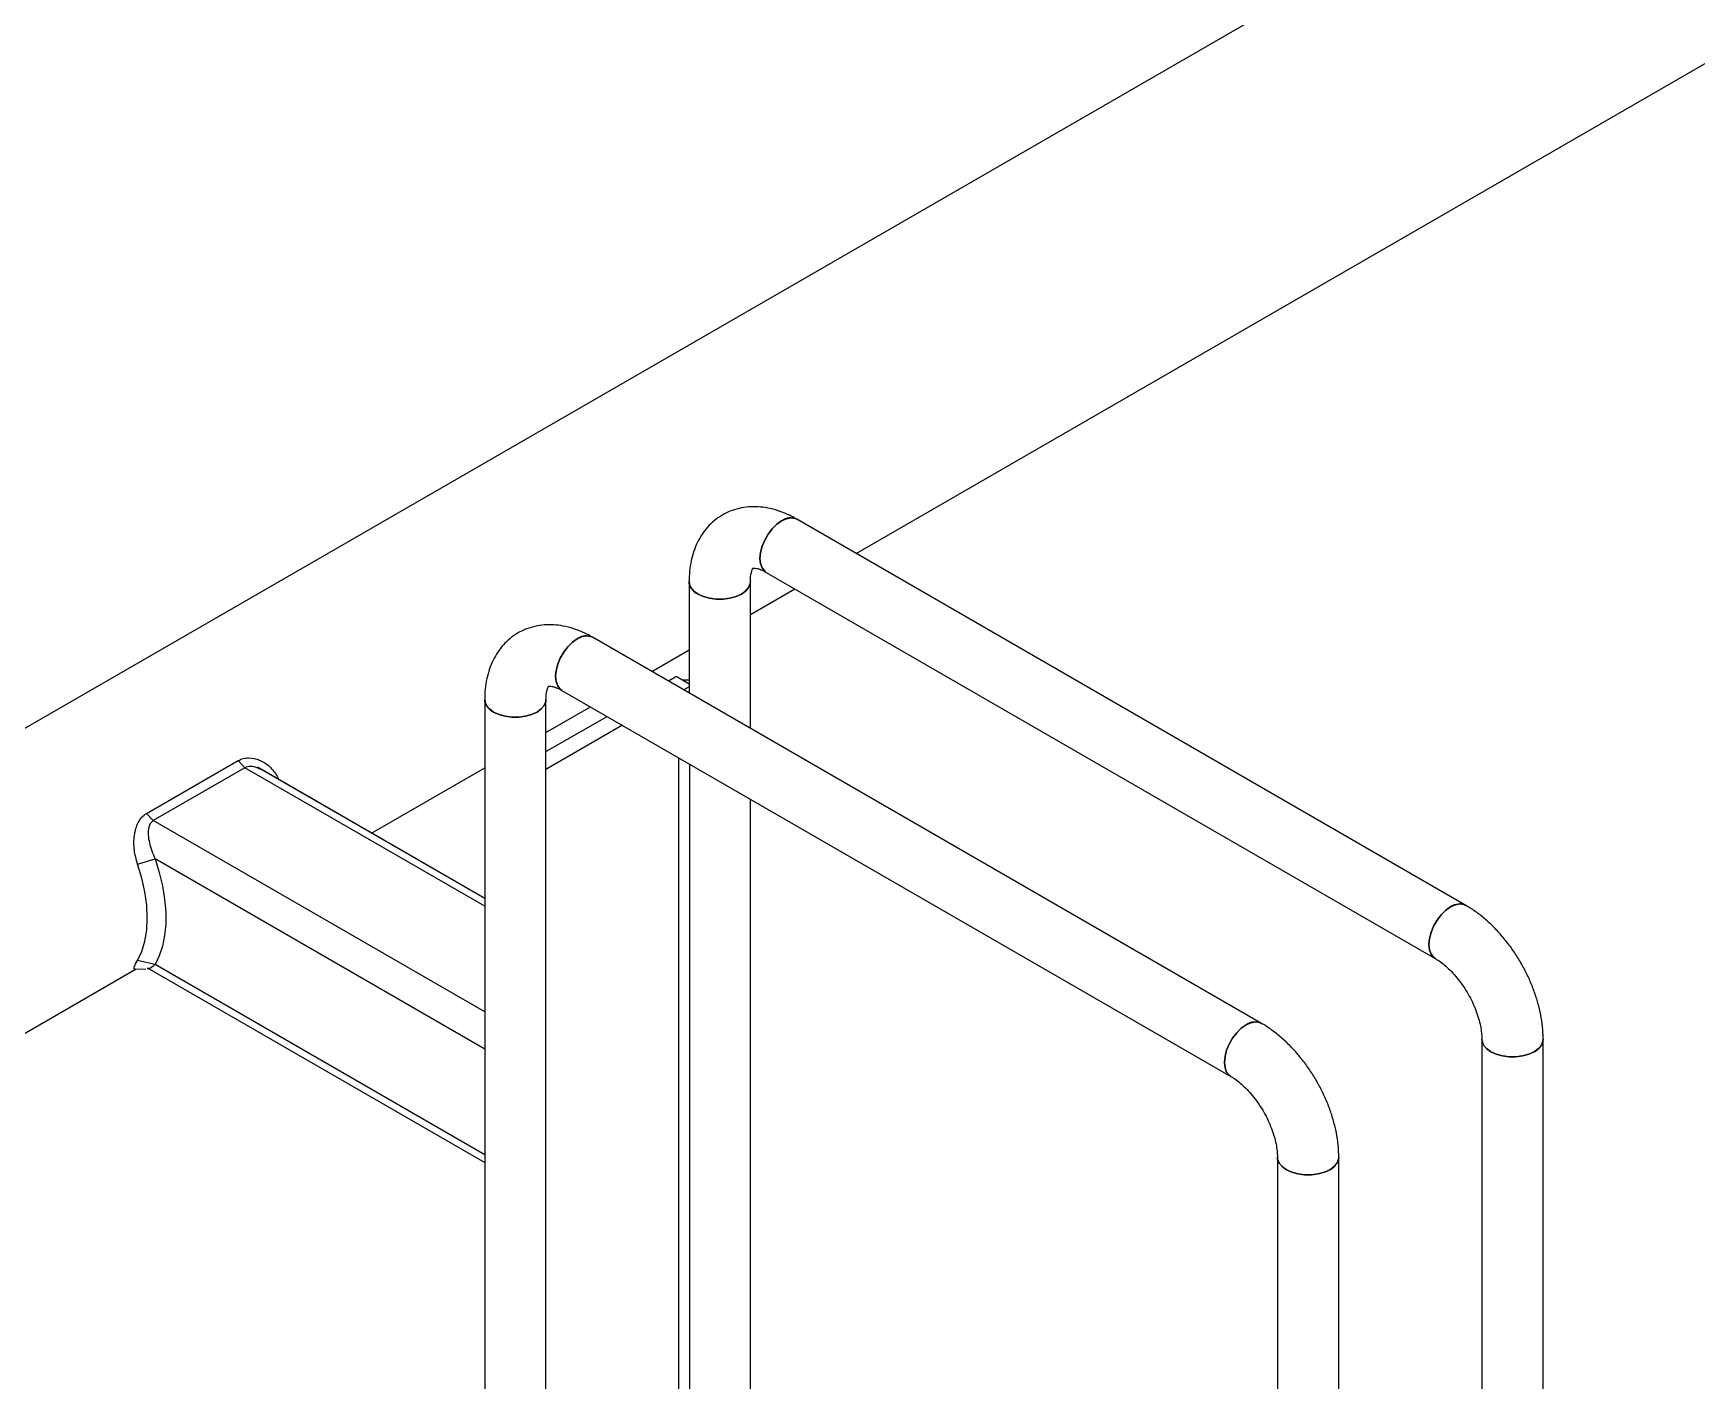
# Model space of a CAD drawing. Header units: millimetres. Extents: x 3092 to 9032, y 1195 to 5395.
# Drawn here: x 7726.6 to 7992.4, y 2994.3 to 3209.7 of the extents above; entities that cross this region are included whole.
import ezdxf

# ---------------------------------------------------------------- set-up
doc = ezdxf.new("R2010")
doc.units = ezdxf.units.MM

# ---------------------------------------------------------------- blocks, each defined once
blk = doc.blocks.new('izometria')
for p, q in [((3357.27, 611.32), (1739.41, -322.65)), ((2730.34, 179.77), (2933.66, 297.15)), ((2869.55, 99.41), (2716.82, 187.58)), ((2869.55, 99.41), (2716.82, 187.58)), ((2869.55, 99.41), (2716.82, 187.58)), ((2709.82, 175.45), (2862.56, 87.28)), ((2709.82, 175.45), (2862.56, 87.28)), ((2709.82, 175.45), (2862.56, 87.28)), ((2692.18, 173.35), (2692.18, 148.44)), ((2692.18, 173.35), (2692.18, 148.44)), ((2692.18, 173.35), (2692.18, 148.44)), ((2706.18, 139.84), (2706.18, 173.35)), ((2706.18, 139.84), (2706.18, 173.35)), ((2706.18, 139.84), (2706.18, 173.35)), ((2706.18, 165.83), (2716.34, 171.69)), ((2822.89, 72.46), (2670.15, 160.64)), ((2822.89, 72.46), (2670.15, 160.64)), ((2822.89, 72.46), (2670.15, 160.64)), ((2683.67, 152.83), (2692.18, 157.74)), ((2663.15, 148.51), (2815.89, 60.34)), ((2663.15, 148.51), (2815.89, 60.34)), ((2663.15, 148.51), (2815.89, 60.34)), ((2687.45, 150.65), (2688.92, 151.51)), ((2689.63, 151.51), (2692.18, 150.04)), ((2692.18, 150.87), (2690.81, 150.82)), ((2690.81, 150.82), (2692.18, 150.04)), ((2692.18, 149.3), (2690.98, 148.61)), ((2645.51, 146.41), (2645.51, -66.71)), ((2645.51, 146.41), (2645.51, -66.71)), ((2645.51, 146.41), (2645.51, -66.71)), ((2659.51, -66.71), (2659.51, 146.41)), ((2659.51, -66.71), (2659.51, 146.41)), ((2659.51, -66.71), (2659.51, 146.41)), ((2659.51, 138.88), (2669.67, 144.75)), ((2659.51, 134.52), (2673.44, 142.57)), ((2676.98, 140.53), (2659.51, 130.44)), ((2689.82, -15.37), (2689.82, 133.11)), ((2568.3, 120.4), (2589.23, 132.48)), ((2590.76, 130.85), (2569.83, 118.77)), ((2589.23, 132.48), (2590.76, 130.85)), ((2589.23, 132.48), (2590.76, 130.85)), ((2589.23, 132.48), (2590.76, 130.85)), ((2645.51, 99.24), (2590.76, 130.85)), ((2645.51, 101), (2593.65, 130.94)), ((2645.51, 101), (2593.65, 130.94)), ((2645.51, 101), (2593.73, 130.89)), ((2594.53, 130.39), (2593.73, 130.78)), ((2594.53, 130.39), (2593.73, 130.78)), ((2594.53, 130.39), (2593.73, 130.78)), ((2619.7, 115.9), (2645.51, 130.8)), ((2692.27, 131.7), (2692.27, -15.5)), ((2598.14, 128.95), (2598.51, 128.14)), ((2598.14, 128.95), (2598.51, 128.14)), ((2598.14, 128.95), (2598.51, 128.14)), ((2706.18, -39.77), (2706.18, 123.67)), ((2706.18, -39.77), (2706.18, 123.67)), ((2706.18, -39.77), (2706.18, 123.67)), ((2568.3, 120.4), (2569.83, 118.77)), ((2568.3, 120.4), (2569.83, 118.77)), ((2568.3, 120.4), (2569.83, 118.77)), ((2645.51, 75.08), (2569.83, 118.77)), ((2566.23, 108.81), (2570.25, 110.04)), ((2566.23, 108.81), (2570.25, 110.04)), ((2566.23, 108.81), (2570.25, 110.04)), ((2645.51, 66.59), (2570.25, 110.04)), ((2362.64, -32.49), (2565.96, 84.88)), ((2565.63, 84.87), (2568.11, 84.95)), ((2565.63, 84.87), (2568.11, 84.95)), ((2565.63, 84.87), (2568.11, 84.95)), ((2565.81, 86.07), (2566.23, 86.83)), ((2565.81, 86.07), (2566.23, 86.83)), ((2565.81, 86.07), (2566.23, 86.83)), ((2570.25, 85.87), (2566.23, 86.83)), ((2570.25, 85.87), (2566.23, 86.83)), ((2570.25, 85.87), (2566.23, 86.83)), ((2568.46, 84.96), (2568.81, 84.97)), ((2568.46, 84.96), (2568.81, 84.97)), ((2568.46, 84.96), (2568.81, 84.97)), ((2568.48, 85.13), (2568.66, 85.02)), ((2568.48, 85.13), (2568.66, 85.02)), ((2568.75, 84.97), (2645.51, 40.66)), ((2568.75, 84.97), (2645.51, 40.66)), ((2568.75, 84.97), (2645.51, 40.66)), ((2645.51, 42.42), (2570.25, 85.87)), ((2873.2, 68.85), (2873.2, -144.27)), ((2873.2, 68.85), (2873.2, -144.27)), ((2873.2, 68.85), (2873.2, -144.27)), ((2887.2, -144.27), (2887.2, 68.85)), ((2887.2, -144.27), (2887.2, 68.85)), ((2887.2, -144.27), (2887.2, 68.85)), ((2826.53, 41.91), (2826.53, -171.21)), ((2826.53, 41.91), (2826.53, -171.21)), ((2826.53, 41.91), (2826.53, -171.21)), ((2840.53, -171.21), (2840.53, 41.91)), ((2840.53, -171.21), (2840.53, 41.91)), ((2840.53, -171.21), (2840.53, 41.91))]:
    blk.add_line(p, q)
at = {"flags": 128}
for points in [[(2709.82, 175.45), (2709.45, 175.72), (2708.86, 176.46), (2708.49, 177.46), (2708.37, 178.66), (2708.49, 180), (2708.86, 181.42), (2709.45, 182.84), (2710.23, 184.2), (2711.17, 185.42), (2712.22, 186.45), (2713.32, 187.23), (2714.42, 187.72), (2715.47, 187.9), (2716.41, 187.77), (2716.82, 187.58)], [(2709.82, 175.45), (2709.45, 175.72), (2708.86, 176.46), (2708.49, 177.46), (2708.37, 178.66), (2708.49, 180), (2708.86, 181.42), (2709.45, 182.84), (2710.23, 184.2), (2711.17, 185.42), (2712.22, 186.45), (2713.32, 187.23), (2714.42, 187.72), (2715.47, 187.9), (2716.41, 187.77), (2716.82, 187.58)], [(2709.82, 175.45), (2709.45, 175.72), (2708.86, 176.46), (2708.49, 177.46), (2708.37, 178.66), (2708.49, 180), (2708.86, 181.42), (2709.45, 182.84), (2710.23, 184.2), (2711.17, 185.42), (2712.22, 186.45), (2713.32, 187.23), (2714.42, 187.72), (2715.47, 187.9), (2716.41, 187.77), (2716.82, 187.58)], [(2713.32, 187.23), (2712.22, 186.45), (2711.17, 185.42), (2710.23, 184.2), (2709.45, 182.84), (2708.86, 181.42), (2708.49, 180), (2708.37, 178.66), (2708.49, 177.46), (2708.86, 176.46), (2709.45, 175.72), (2709.82, 175.45)], [(2713.32, 187.23), (2712.22, 186.45), (2711.17, 185.42), (2710.23, 184.2), (2709.45, 182.84), (2708.86, 181.42), (2708.49, 180), (2708.37, 178.66), (2708.49, 177.46), (2708.86, 176.46), (2709.45, 175.72), (2709.82, 175.45)], [(2713.32, 187.23), (2712.22, 186.45), (2711.17, 185.42), (2710.23, 184.2), (2709.45, 182.84), (2708.86, 181.42), (2708.49, 180), (2708.37, 178.66), (2708.49, 177.46), (2708.86, 176.46), (2709.45, 175.72), (2709.82, 175.45)], [(2706.18, 173.35), (2706.13, 172.9), (2705.78, 172.01), (2705.1, 171.2), (2704.13, 170.49), (2702.9, 169.93), (2701.49, 169.53), (2699.96, 169.33), (2698.39, 169.33), (2696.87, 169.53), (2695.45, 169.93), (2694.23, 170.49), (2693.25, 171.2), (2692.57, 172.01), (2692.22, 172.9), (2692.18, 173.35)], [(2706.18, 173.35), (2706.13, 172.9), (2705.78, 172.01), (2705.1, 171.2), (2704.13, 170.49), (2702.9, 169.93), (2701.49, 169.53), (2699.96, 169.33), (2698.39, 169.33), (2696.87, 169.53), (2695.45, 169.93), (2694.23, 170.49), (2693.25, 171.2), (2692.57, 172.01), (2692.22, 172.9), (2692.18, 173.35)], [(2706.18, 173.35), (2706.13, 172.9), (2705.78, 172.01), (2705.1, 171.2), (2704.13, 170.49), (2702.9, 169.93), (2701.49, 169.53), (2699.96, 169.33), (2698.39, 169.33), (2696.87, 169.53), (2695.45, 169.93), (2694.23, 170.49), (2693.25, 171.2), (2692.57, 172.01), (2692.22, 172.9), (2692.18, 173.35)], [(2694.23, 170.49), (2693.25, 171.2), (2692.57, 172.01), (2692.22, 172.9), (2692.18, 173.35), (2692.22, 172.9), (2692.57, 172.01), (2693.25, 171.2), (2694.23, 170.49), (2695.45, 169.93), (2696.87, 169.53), (2698.39, 169.33), (2699.96, 169.33), (2701.49, 169.53), (2702.9, 169.93), (2704.13, 170.49), (2705.1, 171.2), (2705.78, 172.01), (2706.13, 172.9), (2706.18, 173.35)], [(2694.23, 170.49), (2695.45, 169.93), (2696.87, 169.53), (2698.39, 169.33), (2699.96, 169.33), (2701.49, 169.53), (2702.9, 169.93), (2704.13, 170.49), (2705.1, 171.2), (2705.78, 172.01), (2706.13, 172.9), (2706.18, 173.35)], [(2694.23, 170.49), (2695.45, 169.93), (2696.87, 169.53), (2698.39, 169.33), (2699.96, 169.33), (2701.49, 169.53), (2702.9, 169.93), (2704.13, 170.49), (2705.1, 171.2), (2705.78, 172.01), (2706.13, 172.9), (2706.18, 173.35)], [(2663.15, 148.51), (2662.78, 148.78), (2662.19, 149.52), (2661.83, 150.52), (2661.7, 151.72), (2661.83, 153.06), (2662.19, 154.48), (2662.78, 155.9), (2663.56, 157.26), (2664.5, 158.48), (2665.55, 159.51), (2666.65, 160.29), (2667.75, 160.78), (2668.8, 160.96), (2669.74, 160.82), (2670.15, 160.64)], [(2663.15, 148.51), (2662.78, 148.78), (2662.19, 149.52), (2661.83, 150.52), (2661.7, 151.72), (2661.83, 153.06), (2662.19, 154.48), (2662.78, 155.9), (2663.56, 157.26), (2664.5, 158.48), (2665.55, 159.51), (2666.65, 160.29), (2667.75, 160.78), (2668.8, 160.96), (2669.74, 160.82), (2670.15, 160.64)], [(2663.15, 148.51), (2662.78, 148.78), (2662.19, 149.52), (2661.83, 150.52), (2661.7, 151.72), (2661.83, 153.06), (2662.19, 154.48), (2662.78, 155.9), (2663.56, 157.26), (2664.5, 158.48), (2665.55, 159.51), (2666.65, 160.29), (2667.75, 160.78), (2668.8, 160.96), (2669.74, 160.82), (2670.15, 160.64)], [(2666.65, 160.29), (2667.75, 160.78), (2668.8, 160.96), (2669.74, 160.82), (2670.15, 160.64), (2669.74, 160.82), (2668.8, 160.96), (2667.75, 160.78), (2666.65, 160.29), (2665.55, 159.51), (2664.5, 158.48), (2663.56, 157.26), (2662.78, 155.9), (2662.19, 154.48), (2661.83, 153.06), (2661.7, 151.72), (2661.83, 150.52), (2662.19, 149.52), (2662.78, 148.78), (2663.15, 148.51)], [(2666.65, 160.29), (2665.55, 159.51), (2664.5, 158.48), (2663.56, 157.26), (2662.78, 155.9), (2662.19, 154.48), (2661.83, 153.06), (2661.7, 151.72), (2661.83, 150.52), (2662.19, 149.52), (2662.78, 148.78), (2663.15, 148.51)], [(2666.65, 160.29), (2665.55, 159.51), (2664.5, 158.48), (2663.56, 157.26), (2662.78, 155.9), (2662.19, 154.48), (2661.83, 153.06), (2661.7, 151.72), (2661.83, 150.52), (2662.19, 149.52), (2662.78, 148.78), (2663.15, 148.51)], [(2659.51, 146.41), (2659.46, 145.95), (2659.12, 145.07), (2658.44, 144.26), (2657.46, 143.55), (2656.23, 142.99), (2654.82, 142.59), (2653.29, 142.39), (2651.73, 142.39), (2650.2, 142.59), (2648.78, 142.99), (2647.56, 143.55), (2646.58, 144.26), (2645.9, 145.07), (2645.55, 145.95), (2645.51, 146.41)], [(2659.51, 146.41), (2659.46, 145.95), (2659.12, 145.07), (2658.44, 144.26), (2657.46, 143.55), (2656.23, 142.99), (2654.82, 142.59), (2653.29, 142.39), (2651.73, 142.39), (2650.2, 142.59), (2648.78, 142.99), (2647.56, 143.55), (2646.58, 144.26), (2645.9, 145.07), (2645.55, 145.95), (2645.51, 146.41)], [(2659.51, 146.41), (2659.46, 145.95), (2659.12, 145.07), (2658.44, 144.26), (2657.46, 143.55), (2656.23, 142.99), (2654.82, 142.59), (2653.29, 142.39), (2651.73, 142.39), (2650.2, 142.59), (2648.78, 142.99), (2647.56, 143.55), (2646.58, 144.26), (2645.9, 145.07), (2645.55, 145.95), (2645.51, 146.41)], [(2647.56, 143.55), (2646.58, 144.26), (2645.9, 145.07), (2645.55, 145.95), (2645.51, 146.41), (2645.55, 145.95), (2645.9, 145.07), (2646.58, 144.26), (2647.56, 143.55), (2648.78, 142.99), (2650.2, 142.59), (2651.73, 142.39), (2653.29, 142.39), (2654.82, 142.59), (2656.23, 142.99), (2657.46, 143.55), (2658.44, 144.26), (2659.12, 145.07), (2659.46, 145.95), (2659.51, 146.41)], [(2647.56, 143.55), (2648.78, 142.99), (2650.2, 142.59), (2651.73, 142.39), (2653.29, 142.39), (2654.82, 142.59), (2656.23, 142.99), (2657.46, 143.55), (2658.44, 144.26), (2659.12, 145.07), (2659.46, 145.95), (2659.51, 146.41)], [(2647.56, 143.55), (2648.78, 142.99), (2650.2, 142.59), (2651.73, 142.39), (2653.29, 142.39), (2654.82, 142.59), (2656.23, 142.99), (2657.46, 143.55), (2658.44, 144.26), (2659.12, 145.07), (2659.46, 145.95), (2659.51, 146.41)], [(2566.23, 86.83), (2567.2, 88.89), (2567.9, 91.21), (2568.33, 93.77), (2568.47, 96.53), (2568.33, 99.45), (2567.9, 102.5), (2567.2, 105.64), (2566.23, 108.81)], [(2566.23, 86.83), (2567.2, 88.89), (2567.9, 91.21), (2568.33, 93.77), (2568.47, 96.53), (2568.33, 99.45), (2567.9, 102.5), (2567.2, 105.64), (2566.23, 108.81)], [(2566.23, 86.83), (2567.2, 88.89), (2567.9, 91.21), (2568.33, 93.77), (2568.47, 96.53), (2568.33, 99.45), (2567.9, 102.5), (2567.2, 105.64), (2566.23, 108.81)], [(2570.25, 110.04), (2571.21, 106.93), (2571.94, 103.86), (2572.43, 100.85), (2572.68, 97.94), (2572.68, 95.15), (2572.43, 92.53), (2571.94, 90.09), (2571.21, 87.86), (2570.25, 85.87)], [(2570.25, 110.04), (2571.21, 106.93), (2571.94, 103.86), (2572.43, 100.85), (2572.68, 97.94), (2572.68, 95.15), (2572.43, 92.53), (2571.94, 90.09), (2571.21, 87.86), (2570.25, 85.87)], [(2570.25, 110.04), (2571.21, 106.93), (2571.94, 103.86), (2572.43, 100.85), (2572.68, 97.94), (2572.68, 95.15), (2572.43, 92.53), (2571.94, 90.09), (2571.21, 87.86), (2570.25, 85.87)], [(2862.55, 87.28), (2862.19, 87.55), (2861.6, 88.29), (2861.23, 89.29), (2861.11, 90.49), (2861.23, 91.83), (2861.6, 93.25), (2862.19, 94.67), (2862.97, 96.03), (2863.91, 97.25), (2864.95, 98.28), (2866.06, 99.06), (2867.16, 99.55), (2868.2, 99.73), (2869.14, 99.59), (2869.56, 99.4)], [(2862.55, 87.28), (2862.19, 87.55), (2861.6, 88.29), (2861.23, 89.29), (2861.11, 90.49), (2861.23, 91.83), (2861.6, 93.25), (2862.19, 94.67), (2862.97, 96.03), (2863.91, 97.25), (2864.95, 98.28), (2866.06, 99.06), (2867.16, 99.55), (2868.2, 99.73), (2869.14, 99.59), (2869.56, 99.4)], [(2862.55, 87.28), (2862.19, 87.55), (2861.6, 88.29), (2861.23, 89.29), (2861.11, 90.49), (2861.23, 91.83), (2861.6, 93.25), (2862.19, 94.67), (2862.97, 96.03), (2863.91, 97.25), (2864.95, 98.28), (2866.06, 99.06), (2867.16, 99.55), (2868.2, 99.73), (2869.14, 99.59), (2869.56, 99.4)], [(2866.06, 99.06), (2867.16, 99.55), (2868.2, 99.73), (2869.14, 99.59), (2869.55, 99.41), (2869.14, 99.59), (2868.2, 99.73), (2867.16, 99.55), (2866.06, 99.06), (2864.95, 98.28), (2863.91, 97.25), (2862.97, 96.03), (2862.19, 94.67), (2861.6, 93.25), (2861.23, 91.83), (2861.11, 90.49), (2861.23, 89.29), (2861.6, 88.29), (2862.19, 87.55), (2862.56, 87.28)], [(2866.06, 99.06), (2864.95, 98.28), (2863.91, 97.25), (2862.97, 96.03), (2862.19, 94.67), (2861.6, 93.25), (2861.23, 91.83), (2861.11, 90.49), (2861.23, 89.29), (2861.6, 88.29), (2862.19, 87.55), (2862.56, 87.28)], [(2866.06, 99.06), (2864.95, 98.28), (2863.91, 97.25), (2862.97, 96.03), (2862.19, 94.67), (2861.6, 93.25), (2861.23, 91.83), (2861.11, 90.49), (2861.23, 89.29), (2861.6, 88.29), (2862.19, 87.55), (2862.56, 87.28)], [(2815.89, 60.34), (2815.52, 60.6), (2814.93, 61.35), (2814.56, 62.34), (2814.44, 63.54), (2814.56, 64.89), (2814.93, 66.31), (2815.52, 67.73), (2816.3, 69.09), (2817.24, 70.31), (2818.28, 71.34), (2819.39, 72.12), (2820.49, 72.61), (2821.53, 72.79), (2822.47, 72.65), (2822.89, 72.46)], [(2815.89, 60.34), (2815.52, 60.6), (2814.93, 61.35), (2814.56, 62.34), (2814.44, 63.54), (2814.56, 64.89), (2814.93, 66.31), (2815.52, 67.73), (2816.3, 69.09), (2817.24, 70.31), (2818.28, 71.34), (2819.39, 72.12), (2820.49, 72.61), (2821.53, 72.79), (2822.47, 72.65), (2822.89, 72.46)], [(2815.89, 60.34), (2815.52, 60.6), (2814.93, 61.35), (2814.56, 62.34), (2814.44, 63.54), (2814.56, 64.89), (2814.93, 66.31), (2815.52, 67.73), (2816.3, 69.09), (2817.24, 70.31), (2818.28, 71.34), (2819.39, 72.12), (2820.49, 72.61), (2821.53, 72.79), (2822.47, 72.65), (2822.89, 72.46)], [(2819.39, 72.12), (2820.49, 72.61), (2821.53, 72.79), (2822.47, 72.65), (2822.89, 72.46), (2822.47, 72.65), (2821.53, 72.79), (2820.49, 72.61), (2819.39, 72.12), (2818.28, 71.34), (2817.24, 70.31), (2816.3, 69.09), (2815.52, 67.73), (2814.93, 66.31), (2814.56, 64.89), (2814.44, 63.54), (2814.56, 62.34), (2814.93, 61.35), (2815.52, 60.6), (2815.89, 60.34)], [(2819.39, 72.12), (2818.28, 71.34), (2817.24, 70.31), (2816.3, 69.09), (2815.52, 67.73), (2814.93, 66.31), (2814.56, 64.89), (2814.44, 63.54), (2814.56, 62.34), (2814.93, 61.35), (2815.52, 60.6), (2815.89, 60.34)], [(2819.39, 72.12), (2818.28, 71.34), (2817.24, 70.31), (2816.3, 69.09), (2815.52, 67.73), (2814.93, 66.31), (2814.56, 64.89), (2814.44, 63.54), (2814.56, 62.34), (2814.93, 61.35), (2815.52, 60.6), (2815.89, 60.34)], [(2873.2, 68.85), (2873.24, 68.4), (2873.59, 67.51), (2874.27, 66.7), (2875.25, 65.99), (2876.47, 65.43), (2877.89, 65.03), (2879.41, 64.83), (2880.98, 64.83), (2882.51, 65.03), (2883.92, 65.43), (2885.15, 65.99), (2886.12, 66.7), (2886.8, 67.51), (2887.15, 68.4), (2887.2, 68.85)], [(2873.2, 68.85), (2873.24, 68.4), (2873.59, 67.51), (2874.27, 66.7), (2875.25, 65.99), (2876.47, 65.43), (2877.89, 65.03), (2879.41, 64.83), (2880.98, 64.83), (2882.51, 65.03), (2883.92, 65.43), (2885.15, 65.99), (2886.12, 66.7), (2886.8, 67.51), (2887.15, 68.4), (2887.2, 68.85)], [(2873.2, 68.85), (2873.24, 68.4), (2873.59, 67.51), (2874.27, 66.7), (2875.25, 65.99), (2876.47, 65.43), (2877.89, 65.03), (2879.41, 64.83), (2880.98, 64.83), (2882.51, 65.03), (2883.92, 65.43), (2885.15, 65.99), (2886.12, 66.7), (2886.8, 67.51), (2887.15, 68.4), (2887.2, 68.85)], [(2885.15, 65.99), (2886.12, 66.7), (2886.8, 67.51), (2887.15, 68.4), (2887.2, 68.85), (2887.15, 68.4), (2886.8, 67.51), (2886.12, 66.7), (2885.15, 65.99), (2883.92, 65.43), (2882.51, 65.03), (2880.98, 64.83), (2879.41, 64.83), (2877.89, 65.03), (2876.47, 65.43), (2875.25, 65.99), (2874.27, 66.7), (2873.59, 67.51), (2873.24, 68.4), (2873.2, 68.83)], [(2885.15, 65.99), (2883.92, 65.43), (2882.51, 65.03), (2880.98, 64.83), (2879.41, 64.83), (2877.89, 65.03), (2876.47, 65.43), (2875.25, 65.99), (2874.27, 66.7), (2873.59, 67.51), (2873.24, 68.4), (2873.2, 68.83)], [(2885.15, 65.99), (2883.92, 65.43), (2882.51, 65.03), (2880.98, 64.83), (2879.41, 64.83), (2877.89, 65.03), (2876.47, 65.43), (2875.25, 65.99), (2874.27, 66.7), (2873.59, 67.51), (2873.24, 68.4), (2873.2, 68.83)], [(2826.53, 41.91), (2826.57, 41.45), (2826.92, 40.57), (2827.6, 39.76), (2828.58, 39.05), (2829.8, 38.48), (2831.22, 38.09), (2832.74, 37.89), (2834.31, 37.89), (2835.84, 38.09), (2837.25, 38.48), (2838.48, 39.05), (2839.46, 39.76), (2840.14, 40.57), (2840.48, 41.45), (2840.53, 41.91)], [(2826.53, 41.91), (2826.57, 41.45), (2826.92, 40.57), (2827.6, 39.76), (2828.58, 39.05), (2829.8, 38.48), (2831.22, 38.09), (2832.74, 37.89), (2834.31, 37.89), (2835.84, 38.09), (2837.25, 38.48), (2838.48, 39.05), (2839.46, 39.76), (2840.14, 40.57), (2840.48, 41.45), (2840.53, 41.91)], [(2826.53, 41.91), (2826.57, 41.45), (2826.92, 40.57), (2827.6, 39.76), (2828.58, 39.05), (2829.8, 38.48), (2831.22, 38.09), (2832.74, 37.89), (2834.31, 37.89), (2835.84, 38.09), (2837.25, 38.48), (2838.48, 39.05), (2839.46, 39.76), (2840.14, 40.57), (2840.48, 41.45), (2840.53, 41.91)], [(2838.48, 39.05), (2839.46, 39.76), (2840.14, 40.57), (2840.48, 41.45), (2840.53, 41.9), (2840.48, 41.45), (2840.14, 40.57), (2839.46, 39.76), (2838.48, 39.05), (2837.25, 38.48), (2835.84, 38.09), (2834.31, 37.89), (2832.74, 37.89), (2831.22, 38.09), (2829.8, 38.48), (2828.58, 39.05), (2827.6, 39.76), (2826.92, 40.57), (2826.57, 41.45), (2826.53, 41.89)], [(2838.48, 39.05), (2837.25, 38.48), (2835.84, 38.09), (2834.31, 37.89), (2832.74, 37.89), (2831.22, 38.09), (2829.8, 38.48), (2828.58, 39.05), (2827.6, 39.76), (2826.92, 40.57), (2826.57, 41.45), (2826.53, 41.89)], [(2838.48, 39.05), (2837.25, 38.48), (2835.84, 38.09), (2834.31, 37.89), (2832.74, 37.89), (2831.22, 38.09), (2829.8, 38.48), (2828.58, 39.05), (2827.6, 39.76), (2826.92, 40.57), (2826.57, 41.45), (2826.53, 41.89)]]:
    blk.add_lwpolyline(points, dxfattribs=at)
for centre, radius, start, end in [((2715.36, 184.46), 3.44, 64.9651, 126.3876), ((2695.61, 173.64), 3.44, 184.9196, 246.4005), ((2668.69, 157.52), 3.44, 64.965, 126.3877), ((2689.28, 150.82), 0.769, 62.61, 117.3903), ((2694.56, 148.45), 2.38, 180.0552, 195.5757), ((2648.94, 146.7), 3.44, 184.9197, 246.4005), ((2868.1, 96.29), 3.44, 64.9179, 126.3923), ((2821.43, 69.35), 3.44, 64.9178, 126.3923), ((2883.77, 69.14), 3.44, 293.6023, 355.0427), ((2837.1, 42.2), 3.44, 293.6022, 355.0428)]:
    blk.add_arc(centre, radius, start, end)
for points, knots in [([(2716.82, 187.58), (2716.39, 187.82), (2715.18, 188.49), (2713.13, 189.36), (2710.78, 190.06), (2708.52, 190.42), (2706.33, 190.48), (2704.15, 190.23), (2702.02, 189.65), (2700.07, 188.77), (2698.31, 187.62), (2696.76, 186.24), (2695.43, 184.64), (2694.31, 182.84), (2693.41, 180.86), (2692.75, 178.7), (2692.32, 176.37), (2692.19, 174.56), (2692.18, 173.54), (2692.18, 173.35)], [0, 0, 0, 0, 0.039273, 0.110457, 0.181372, 0.243288, 0.303228, 0.368011, 0.430587, 0.491301, 0.550831, 0.609825, 0.668886, 0.728744, 0.790053, 0.853304, 0.918696, 0.985049, 1, 1, 1, 1]), ([(2716.82, 187.58), (2716.39, 187.82), (2715.18, 188.49), (2713.13, 189.36), (2710.78, 190.06), (2708.52, 190.42), (2706.33, 190.48), (2704.15, 190.23), (2702.02, 189.65), (2700.07, 188.77), (2698.31, 187.62), (2696.76, 186.24), (2695.43, 184.64), (2694.31, 182.84), (2693.41, 180.86), (2692.75, 178.7), (2692.32, 176.37), (2692.19, 174.56), (2692.18, 173.54), (2692.18, 173.35)], [0, 0, 0, 0, 0.039273, 0.110457, 0.181372, 0.243288, 0.303228, 0.368011, 0.430587, 0.491301, 0.550831, 0.609825, 0.668886, 0.728744, 0.790053, 0.853304, 0.918696, 0.985049, 1, 1, 1, 1]), ([(2716.82, 187.58), (2716.39, 187.82), (2715.18, 188.49), (2713.13, 189.36), (2710.78, 190.06), (2708.52, 190.42), (2706.33, 190.48), (2704.15, 190.23), (2702.02, 189.65), (2700.07, 188.77), (2698.31, 187.62), (2696.76, 186.24), (2695.43, 184.64), (2694.31, 182.84), (2693.41, 180.86), (2692.75, 178.7), (2692.32, 176.37), (2692.19, 174.56), (2692.18, 173.54), (2692.18, 173.35)], [0, 0, 0, 0, 0.039273, 0.110457, 0.181372, 0.243288, 0.303228, 0.368011, 0.430587, 0.491301, 0.550831, 0.609825, 0.668886, 0.728744, 0.790053, 0.853304, 0.918696, 0.985049, 1, 1, 1, 1]), ([(2706.18, 173.35), (2706.18, 173.57), (2706.19, 174.2), (2706.31, 175.06), (2706.51, 175.82), (2706.71, 176.28), (2706.85, 176.46), (2706.85, 176.46), (2706.85, 176.46)], [0, 0, 0, 0, 0.099447, 0.285746, 0.47143, 0.65914, 0.854599, 1, 1, 1, 1]), ([(2706.18, 173.35), (2706.18, 173.57), (2706.19, 174.2), (2706.31, 175.06), (2706.51, 175.82), (2706.71, 176.28), (2706.85, 176.46), (2706.85, 176.46), (2706.85, 176.46)], [0, 0, 0, 0, 0.099447, 0.285746, 0.47143, 0.65914, 0.854599, 1, 1, 1, 1]), ([(2706.18, 173.35), (2706.18, 173.57), (2706.19, 174.2), (2706.31, 175.06), (2706.51, 175.82), (2706.71, 176.28), (2706.85, 176.46), (2706.85, 176.46), (2706.85, 176.46)], [0, 0, 0, 0, 0.099447, 0.285746, 0.47143, 0.65914, 0.854599, 1, 1, 1, 1]), ([(2706.8, 176.43), (2706.8, 176.43), (2706.79, 176.43), (2707.04, 176.45), (2707.55, 176.4), (2708.31, 176.19), (2709.11, 175.85), (2709.65, 175.55), (2709.82, 175.45)], [0, 0, 0, 0, 0.159467, 0.353528, 0.534505, 0.724428, 0.910354, 1, 1, 1, 1]), ([(2706.8, 176.43), (2706.8, 176.43), (2706.79, 176.43), (2707.04, 176.45), (2707.55, 176.4), (2708.31, 176.19), (2709.11, 175.85), (2709.65, 175.55), (2709.82, 175.45)], [0, 0, 0, 0, 0.159467, 0.353528, 0.534505, 0.724428, 0.910354, 1, 1, 1, 1]), ([(2706.8, 176.43), (2706.8, 176.43), (2706.79, 176.43), (2707.04, 176.45), (2707.55, 176.4), (2708.31, 176.19), (2709.11, 175.85), (2709.65, 175.55), (2709.82, 175.45)], [0, 0, 0, 0, 0.159467, 0.353528, 0.534505, 0.724428, 0.910354, 1, 1, 1, 1]), ([(2670.15, 160.64), (2669.72, 160.87), (2668.51, 161.55), (2666.46, 162.42), (2664.11, 163.12), (2661.85, 163.47), (2659.66, 163.54), (2657.48, 163.29), (2655.35, 162.71), (2653.4, 161.83), (2651.64, 160.68), (2650.09, 159.3), (2648.76, 157.7), (2647.64, 155.9), (2646.74, 153.92), (2646.08, 151.76), (2645.65, 149.43), (2645.52, 147.62), (2645.51, 146.59), (2645.51, 146.41)], [0, 0, 0, 0, 0.0392732, 0.1104568, 0.1813723, 0.2432878, 0.3032276, 0.3680107, 0.4305866, 0.4913009, 0.5508305, 0.6098247, 0.668886, 0.7287436, 0.7900526, 0.8533038, 0.9186958, 0.9850487, 1, 1, 1, 1]), ([(2670.15, 160.64), (2669.72, 160.87), (2668.51, 161.55), (2666.46, 162.42), (2664.11, 163.12), (2661.85, 163.47), (2659.66, 163.54), (2657.48, 163.29), (2655.35, 162.71), (2653.4, 161.83), (2651.64, 160.68), (2650.09, 159.3), (2648.76, 157.7), (2647.64, 155.9), (2646.74, 153.92), (2646.08, 151.76), (2645.65, 149.43), (2645.52, 147.62), (2645.51, 146.59), (2645.51, 146.41)], [0, 0, 0, 0, 0.0392732, 0.1104568, 0.1813723, 0.2432878, 0.3032276, 0.3680107, 0.4305866, 0.4913009, 0.5508305, 0.6098247, 0.668886, 0.7287436, 0.7900526, 0.8533038, 0.9186958, 0.9850487, 1, 1, 1, 1]), ([(2670.15, 160.64), (2669.72, 160.87), (2668.51, 161.55), (2666.46, 162.42), (2664.11, 163.12), (2661.85, 163.47), (2659.66, 163.54), (2657.48, 163.29), (2655.35, 162.71), (2653.4, 161.83), (2651.64, 160.68), (2650.09, 159.3), (2648.76, 157.7), (2647.64, 155.9), (2646.74, 153.92), (2646.08, 151.76), (2645.65, 149.43), (2645.52, 147.62), (2645.51, 146.59), (2645.51, 146.41)], [0, 0, 0, 0, 0.0392732, 0.1104568, 0.1813723, 0.2432878, 0.3032276, 0.3680107, 0.4305866, 0.4913009, 0.5508305, 0.6098247, 0.668886, 0.7287436, 0.7900526, 0.8533038, 0.9186958, 0.9850487, 1, 1, 1, 1]), ([(2659.51, 146.41), (2659.51, 146.63), (2659.52, 147.26), (2659.64, 148.12), (2659.84, 148.88), (2660.04, 149.33), (2660.18, 149.52), (2660.18, 149.52), (2660.18, 149.52)], [0, 0, 0, 0, 0.099447, 0.285746, 0.47143, 0.65914, 0.854599, 1, 1, 1, 1]), ([(2659.51, 146.41), (2659.51, 146.63), (2659.52, 147.26), (2659.64, 148.12), (2659.84, 148.88), (2660.04, 149.33), (2660.18, 149.52), (2660.18, 149.52), (2660.18, 149.52)], [0, 0, 0, 0, 0.099447, 0.285746, 0.47143, 0.65914, 0.854599, 1, 1, 1, 1]), ([(2659.51, 146.41), (2659.51, 146.63), (2659.52, 147.26), (2659.64, 148.12), (2659.84, 148.88), (2660.04, 149.33), (2660.18, 149.52), (2660.18, 149.52), (2660.18, 149.52)], [0, 0, 0, 0, 0.099447, 0.285746, 0.47143, 0.65914, 0.854599, 1, 1, 1, 1]), ([(2660.13, 149.49), (2660.13, 149.49), (2660.13, 149.49), (2660.37, 149.51), (2660.88, 149.45), (2661.64, 149.24), (2662.44, 148.9), (2662.98, 148.61), (2663.15, 148.51)], [0, 0, 0, 0, 0.159467, 0.353528, 0.534505, 0.724428, 0.910354, 1, 1, 1, 1]), ([(2660.13, 149.49), (2660.13, 149.49), (2660.13, 149.49), (2660.37, 149.51), (2660.88, 149.45), (2661.64, 149.24), (2662.44, 148.9), (2662.98, 148.61), (2663.15, 148.51)], [0, 0, 0, 0, 0.159467, 0.353528, 0.534505, 0.724428, 0.910354, 1, 1, 1, 1]), ([(2660.13, 149.49), (2660.13, 149.49), (2660.13, 149.49), (2660.37, 149.51), (2660.88, 149.45), (2661.64, 149.24), (2662.44, 148.9), (2662.98, 148.61), (2663.15, 148.51)], [0, 0, 0, 0, 0.159467, 0.353528, 0.534505, 0.724428, 0.910354, 1, 1, 1, 1]), ([(2589.23, 132.48), (2589.6, 132.65), (2590.34, 133), (2592.01, 133.17), (2594.15, 132.7), (2596.51, 131.25), (2597.59, 129.72), (2598.14, 128.95)], [0, 0, 0, 0, 0.123814, 0.250512, 0.500014, 0.749628, 1, 1, 1, 1]), ([(2589.23, 132.48), (2589.6, 132.65), (2590.34, 133), (2592.01, 133.17), (2594.15, 132.7), (2596.51, 131.25), (2597.59, 129.72), (2598.14, 128.95)], [0, 0, 0, 0, 0.123814, 0.250512, 0.500014, 0.749628, 1, 1, 1, 1]), ([(2589.23, 132.48), (2589.6, 132.65), (2590.34, 133), (2592.01, 133.17), (2594.15, 132.7), (2596.51, 131.25), (2597.59, 129.72), (2598.14, 128.95)], [0, 0, 0, 0, 0.123814, 0.250512, 0.500014, 0.749628, 1, 1, 1, 1]), ([(2593.73, 130.78), (2593.16, 130.96), (2592.34, 131.2), (2591.33, 131.11), (2590.94, 130.93), (2590.76, 130.85)], [0, 0, 0, 0, 0.553079, 0.786554, 1, 1, 1, 1]), ([(2593.73, 130.78), (2593.16, 130.96), (2592.34, 131.2), (2591.33, 131.11), (2590.94, 130.93), (2590.76, 130.85)], [0, 0, 0, 0, 0.553079, 0.786554, 1, 1, 1, 1]), ([(2593.73, 130.78), (2593.16, 130.96), (2592.34, 131.2), (2591.33, 131.11), (2590.94, 130.93), (2590.76, 130.85)], [0, 0, 0, 0, 0.553079, 0.786554, 1, 1, 1, 1]), ([(2566.23, 108.81), (2565.94, 109.89), (2565.37, 112.06), (2565.41, 115.45), (2566.1, 117.98), (2567.17, 119.6), (2567.93, 120.14), (2568.3, 120.4)], [0, 0, 0, 0, 0.2496165, 0.4994513, 0.7486969, 0.8766221, 1, 1, 1, 1]), ([(2566.23, 108.81), (2565.94, 109.89), (2565.37, 112.06), (2565.41, 115.45), (2566.1, 117.98), (2567.17, 119.6), (2567.93, 120.14), (2568.3, 120.4)], [0, 0, 0, 0, 0.2496165, 0.4994513, 0.7486969, 0.8766221, 1, 1, 1, 1]), ([(2566.23, 108.81), (2565.94, 109.89), (2565.37, 112.06), (2565.41, 115.45), (2566.1, 117.98), (2567.17, 119.6), (2567.93, 120.14), (2568.3, 120.4)], [0, 0, 0, 0, 0.2496165, 0.4994513, 0.7486969, 0.8766221, 1, 1, 1, 1]), ([(2569.83, 118.77), (2569.59, 118.59), (2569.09, 118.2), (2568.9, 117.57), (2568.79, 117.24)], [0, 0, 0, 0, 0.468179, 1, 1, 1, 1]), ([(2569.83, 118.77), (2569.59, 118.59), (2569.09, 118.2), (2568.9, 117.57), (2568.79, 117.24)], [0, 0, 0, 0, 0.468179, 1, 1, 1, 1]), ([(2569.83, 118.77), (2569.59, 118.59), (2569.09, 118.2), (2568.9, 117.57), (2568.79, 117.24)], [0, 0, 0, 0, 0.468179, 1, 1, 1, 1]), ([(2568.79, 117.24), (2568.73, 116.67), (2568.6, 115.54), (2568.93, 113.7), (2569.45, 111.84), (2569.98, 110.64), (2570.25, 110.04)], [0, 0, 0, 0, 0.249925, 0.499736, 0.749929, 1, 1, 1, 1]), ([(2568.79, 117.24), (2568.73, 116.67), (2568.6, 115.54), (2568.93, 113.7), (2569.45, 111.84), (2569.98, 110.64), (2570.25, 110.04)], [0, 0, 0, 0, 0.249925, 0.499736, 0.749929, 1, 1, 1, 1]), ([(2568.79, 117.24), (2568.73, 116.67), (2568.6, 115.54), (2568.93, 113.7), (2569.45, 111.84), (2569.98, 110.64), (2570.25, 110.04)], [0, 0, 0, 0, 0.249925, 0.499736, 0.749929, 1, 1, 1, 1]), ([(2887.2, 68.85), (2887.19, 69.34), (2887.17, 70.71), (2886.92, 73.02), (2886.39, 75.75), (2885.63, 78.48), (2884.65, 81.19), (2883.46, 83.85), (2882.08, 86.42), (2880.52, 88.9), (2878.8, 91.24), (2876.93, 93.44), (2874.92, 95.45), (2872.79, 97.27), (2870.98, 98.55), (2869.89, 99.21), (2869.55, 99.41)], [0, 0, 0, 0, 0.04321, 0.120467, 0.197584, 0.274482, 0.351071, 0.427397, 0.503584, 0.579786, 0.656143, 0.732807, 0.809954, 0.887739, 0.966255, 1, 1, 1, 1]), ([(2887.2, 68.85), (2887.19, 69.34), (2887.17, 70.71), (2886.92, 73.02), (2886.39, 75.75), (2885.63, 78.48), (2884.65, 81.19), (2883.46, 83.85), (2882.08, 86.42), (2880.52, 88.9), (2878.8, 91.24), (2876.93, 93.44), (2874.92, 95.45), (2872.79, 97.27), (2870.98, 98.55), (2869.89, 99.21), (2869.55, 99.41)], [0, 0, 0, 0, 0.04321, 0.120467, 0.197584, 0.274482, 0.351071, 0.427397, 0.503584, 0.579786, 0.656143, 0.732807, 0.809954, 0.887739, 0.966255, 1, 1, 1, 1]), ([(2887.2, 68.85), (2887.19, 69.34), (2887.17, 70.71), (2886.92, 73.02), (2886.39, 75.75), (2885.63, 78.48), (2884.65, 81.19), (2883.46, 83.85), (2882.08, 86.42), (2880.52, 88.9), (2878.8, 91.24), (2876.93, 93.44), (2874.92, 95.45), (2872.79, 97.27), (2870.98, 98.55), (2869.89, 99.21), (2869.55, 99.41)], [0, 0, 0, 0, 0.04321, 0.120467, 0.197584, 0.274482, 0.351071, 0.427397, 0.503584, 0.579786, 0.656143, 0.732807, 0.809954, 0.887739, 0.966255, 1, 1, 1, 1]), ([(2565.65, 84.89), (2565.54, 84.92), (2565.3, 84.98), (2565.64, 85.69), (2565.81, 86.07)], [0, 0, 0, 0, 0.482153, 1, 1, 1, 1]), ([(2565.65, 84.89), (2565.54, 84.92), (2565.3, 84.98), (2565.64, 85.69), (2565.81, 86.07)], [0, 0, 0, 0, 0.482153, 1, 1, 1, 1]), ([(2565.65, 84.89), (2565.54, 84.92), (2565.3, 84.98), (2565.64, 85.69), (2565.81, 86.07)], [0, 0, 0, 0, 0.482153, 1, 1, 1, 1]), ([(2570.25, 85.87), (2569.9, 85.59), (2569.3, 85.11), (2568.93, 84.97), (2568.81, 84.97), (2568.79, 84.97)], [0, 0, 0, 0, 0.5370953, 0.9187777, 1, 1, 1, 1]), ([(2570.25, 85.87), (2569.9, 85.59), (2569.3, 85.11), (2568.93, 84.97), (2568.81, 84.97), (2568.79, 84.97)], [0, 0, 0, 0, 0.5370953, 0.9187777, 1, 1, 1, 1]), ([(2570.25, 85.87), (2569.9, 85.59), (2569.3, 85.11), (2568.93, 84.97), (2568.81, 84.97), (2568.79, 84.97)], [0, 0, 0, 0, 0.5370953, 0.9187777, 1, 1, 1, 1]), ([(2862.56, 87.28), (2862.75, 87.16), (2863.33, 86.81), (2864.36, 86.06), (2865.63, 84.96), (2866.91, 83.63), (2868.15, 82.12), (2869.31, 80.45), (2870.37, 78.67), (2871.28, 76.82), (2872.03, 74.97), (2872.6, 73.15), (2872.98, 71.44), (2873.17, 69.99), (2873.19, 69.19), (2873.2, 68.85)], [0, 0, 0, 0, 0.041269, 0.119693, 0.199327, 0.280343, 0.36251, 0.445513, 0.528995, 0.6126, 0.695861, 0.778405, 0.859912, 0.940118, 1, 1, 1, 1]), ([(2862.56, 87.28), (2862.75, 87.16), (2863.33, 86.81), (2864.36, 86.06), (2865.63, 84.96), (2866.91, 83.63), (2868.15, 82.12), (2869.31, 80.45), (2870.37, 78.67), (2871.28, 76.82), (2872.03, 74.97), (2872.6, 73.15), (2872.98, 71.44), (2873.17, 69.99), (2873.19, 69.19), (2873.2, 68.85)], [0, 0, 0, 0, 0.041269, 0.119693, 0.199327, 0.280343, 0.36251, 0.445513, 0.528995, 0.6126, 0.695861, 0.778405, 0.859912, 0.940118, 1, 1, 1, 1]), ([(2862.56, 87.28), (2862.75, 87.16), (2863.33, 86.81), (2864.36, 86.06), (2865.63, 84.96), (2866.91, 83.63), (2868.15, 82.12), (2869.31, 80.45), (2870.37, 78.67), (2871.28, 76.82), (2872.03, 74.97), (2872.6, 73.15), (2872.98, 71.44), (2873.17, 69.99), (2873.19, 69.19), (2873.2, 68.85)], [0, 0, 0, 0, 0.041269, 0.119693, 0.199327, 0.280343, 0.36251, 0.445513, 0.528995, 0.6126, 0.695861, 0.778405, 0.859912, 0.940118, 1, 1, 1, 1]), ([(2840.53, 41.91), (2840.52, 42.4), (2840.5, 43.77), (2840.25, 46.08), (2839.73, 48.8), (2838.96, 51.54), (2837.98, 54.25), (2836.79, 56.9), (2835.41, 59.48), (2833.85, 61.96), (2832.13, 64.3), (2830.26, 66.49), (2828.25, 68.51), (2826.12, 70.32), (2824.31, 71.61), (2823.22, 72.27), (2822.89, 72.46)], [0, 0, 0, 0, 0.04321, 0.120467, 0.197584, 0.274482, 0.351071, 0.427397, 0.503584, 0.579786, 0.656143, 0.732807, 0.809954, 0.887739, 0.966255, 1, 1, 1, 1]), ([(2840.53, 41.91), (2840.52, 42.4), (2840.5, 43.77), (2840.25, 46.08), (2839.73, 48.8), (2838.96, 51.54), (2837.98, 54.25), (2836.79, 56.9), (2835.41, 59.48), (2833.85, 61.96), (2832.13, 64.3), (2830.26, 66.49), (2828.25, 68.51), (2826.12, 70.32), (2824.31, 71.61), (2823.22, 72.27), (2822.89, 72.46)], [0, 0, 0, 0, 0.04321, 0.120467, 0.197584, 0.274482, 0.351071, 0.427397, 0.503584, 0.579786, 0.656143, 0.732807, 0.809954, 0.887739, 0.966255, 1, 1, 1, 1]), ([(2840.53, 41.91), (2840.52, 42.4), (2840.5, 43.77), (2840.25, 46.08), (2839.73, 48.8), (2838.96, 51.54), (2837.98, 54.25), (2836.79, 56.9), (2835.41, 59.48), (2833.85, 61.96), (2832.13, 64.3), (2830.26, 66.49), (2828.25, 68.51), (2826.12, 70.32), (2824.31, 71.61), (2823.22, 72.27), (2822.89, 72.46)], [0, 0, 0, 0, 0.04321, 0.120467, 0.197584, 0.274482, 0.351071, 0.427397, 0.503584, 0.579786, 0.656143, 0.732807, 0.809954, 0.887739, 0.966255, 1, 1, 1, 1]), ([(2815.89, 60.34), (2816.09, 60.22), (2816.66, 59.87), (2817.7, 59.12), (2818.96, 58.01), (2820.24, 56.69), (2821.48, 55.18), (2822.64, 53.51), (2823.7, 51.73), (2824.61, 49.88), (2825.36, 48.02), (2825.93, 46.21), (2826.31, 44.5), (2826.5, 43.04), (2826.52, 42.25), (2826.53, 41.91)], [0, 0, 0, 0, 0.041269, 0.119693, 0.199327, 0.280343, 0.36251, 0.445513, 0.528995, 0.6126, 0.695861, 0.778405, 0.859912, 0.940118, 1, 1, 1, 1]), ([(2815.89, 60.34), (2816.09, 60.22), (2816.66, 59.87), (2817.7, 59.12), (2818.96, 58.01), (2820.24, 56.69), (2821.48, 55.18), (2822.64, 53.51), (2823.7, 51.73), (2824.61, 49.88), (2825.36, 48.02), (2825.93, 46.21), (2826.31, 44.5), (2826.5, 43.04), (2826.52, 42.25), (2826.53, 41.91)], [0, 0, 0, 0, 0.041269, 0.119693, 0.199327, 0.280343, 0.36251, 0.445513, 0.528995, 0.6126, 0.695861, 0.778405, 0.859912, 0.940118, 1, 1, 1, 1]), ([(2815.89, 60.34), (2816.09, 60.22), (2816.66, 59.87), (2817.7, 59.12), (2818.96, 58.01), (2820.24, 56.69), (2821.48, 55.18), (2822.64, 53.51), (2823.7, 51.73), (2824.61, 49.88), (2825.36, 48.02), (2825.93, 46.21), (2826.31, 44.5), (2826.5, 43.04), (2826.52, 42.25), (2826.53, 41.91)], [0, 0, 0, 0, 0.041269, 0.119693, 0.199327, 0.280343, 0.36251, 0.445513, 0.528995, 0.6126, 0.695861, 0.778405, 0.859912, 0.940118, 1, 1, 1, 1])]:
    blk.add_open_spline(points, degree=3, knots=knots)

msp = doc.modelspace()

# ---------------------------------------------------------------- block references
at = {"xscale": 0.7, "yscale": 0.7, "zscale": 0.7}
msp.add_blockref('izometria', (5946.86, 3000.71), dxfattribs=at)

doc.saveas('drawing.dxf')
